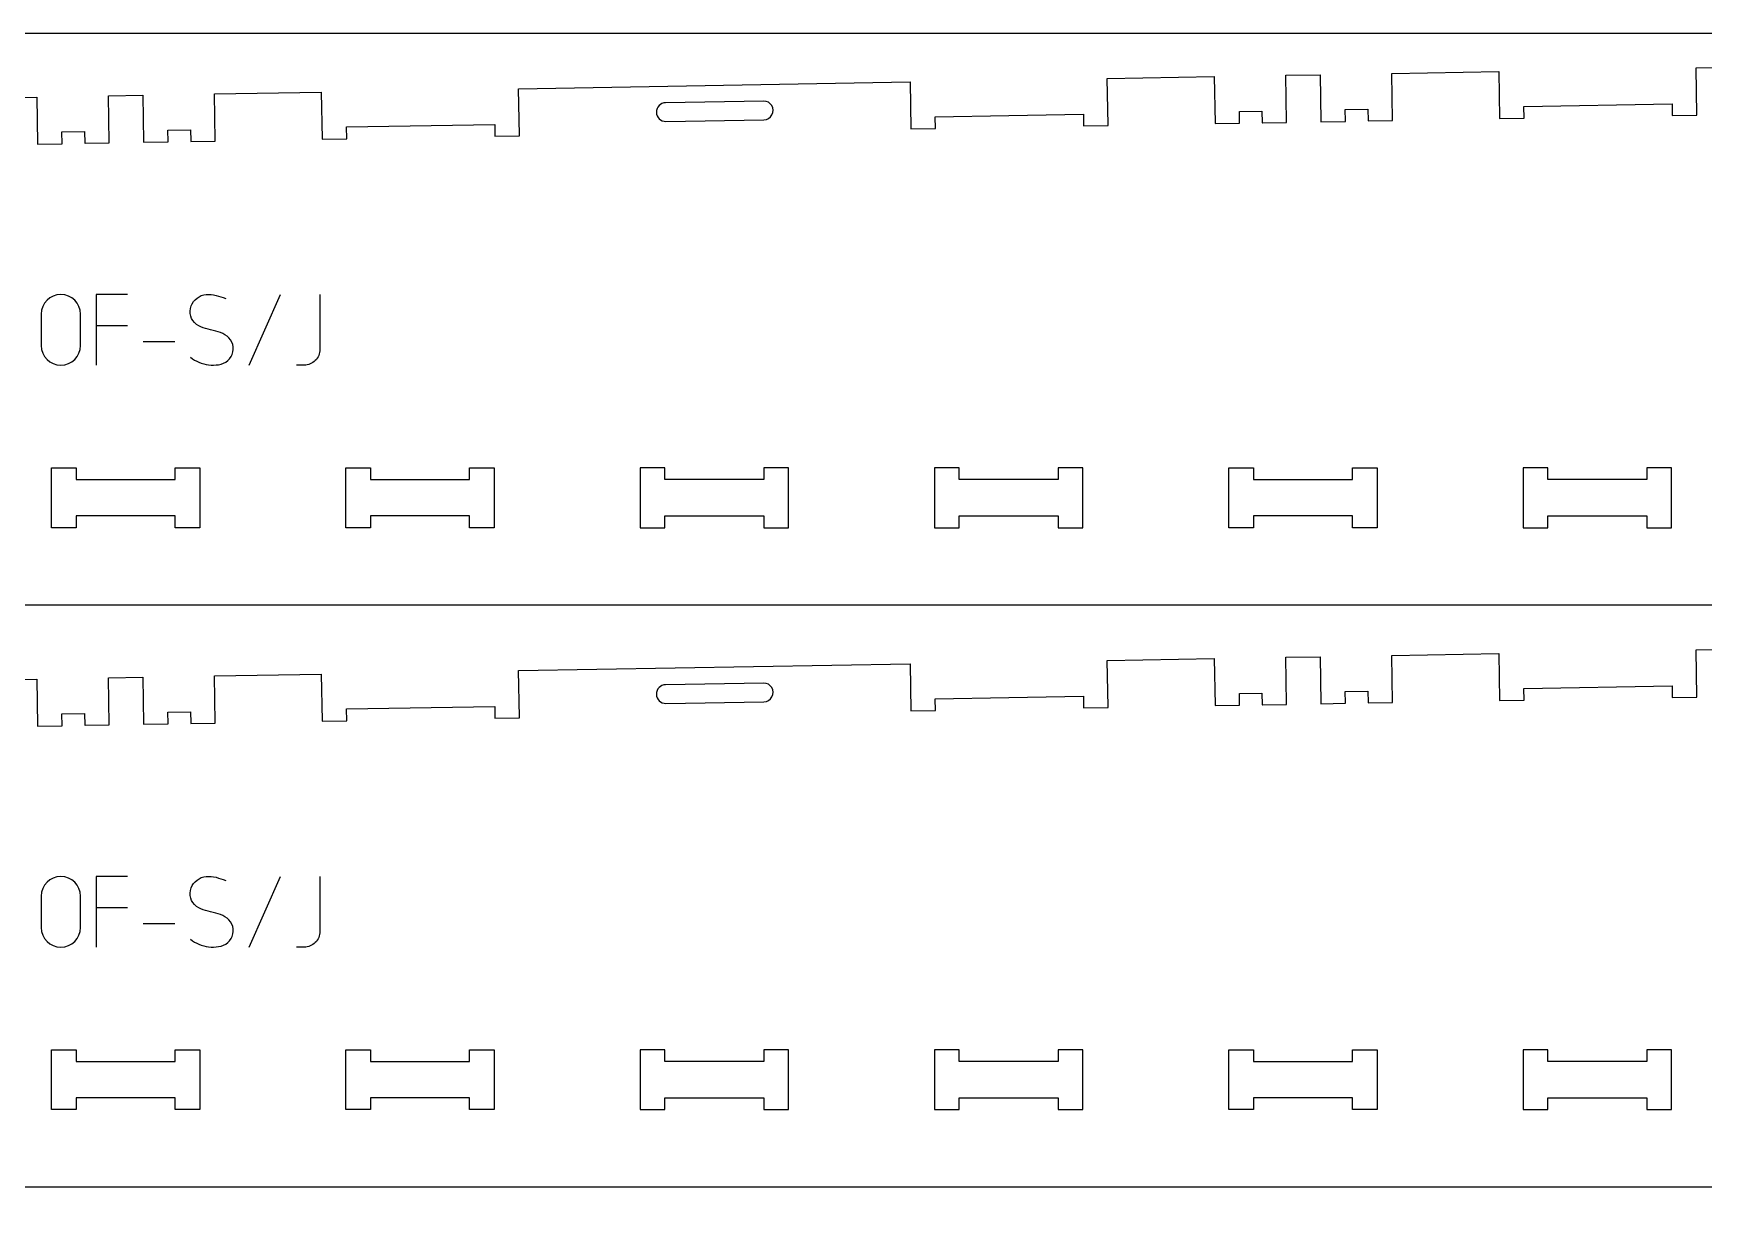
# Model space of a CAD drawing. Extents: x 0 to 12757, y 0 to 30003.
# Drawn here: x 1544 to 2395, y 9979 to 10576 of the extents above; entities that cross this region are included whole.
import ezdxf

# ---------------------------------------------------------------- set-up
doc = ezdxf.new("R2010")
doc.units = 0
for name, color, linetype in [('0_SHEET_SPRUCEPLY_2440X122', 1, 'CONTINUOUS'), ('1_ANYTOOL_1MMDEEP_LABELS_S', 2, 'CONTINUOUS'), ('3_ANYTOOL_CUTTHROUGH_INSID', 4, 'CONTINUOUS'), ('4_ANYTOOL_CUTTHROUGH_OUTSI', 5, 'CONTINUOUS')]:
    doc.layers.add(name, color=color, linetype=linetype)

msp = doc.modelspace()

# ---------------------------------------------------------------- linework, layer by layer
at = {"layer": '0_SHEET_SPRUCEPLY_2440X122'}
msp.add_lwpolyline([(371.7, 10575.62), (371.7, 9355.62), (2811.7, 9355.62), (2811.7, 10575.62)], close=True, dxfattribs=at)
at = {"layer": '1_ANYTOOL_1MMDEEP_LABELS_S', "color": 2}
for points in [[(1548.06, 10416.52, 1), (1568.06, 10416.52), (1568.06, 10432.52, 1), (1548.06, 10432.52)], [(1548.06, 10119.87, 1), (1568.06, 10119.87), (1568.06, 10135.87, 1), (1548.06, 10135.87)]]:
    msp.add_lwpolyline(points, format="xyb", close=True, dxfattribs=at)
for points in [[(1592.06, 10442.52), (1576.06, 10442.52), (1576.06, 10406.52)], [(1654.06, 10406.52), (1670.06, 10442.52)], [(1592.06, 10426.52), (1576.06, 10426.52)], [(1600.06, 10418.52), (1616.06, 10418.52)], [(1592.06, 10145.87), (1576.06, 10145.87), (1576.06, 10109.87)], [(1654.06, 10109.87), (1670.06, 10145.87)], [(1592.06, 10129.87), (1576.06, 10129.87)], [(1600.06, 10121.87), (1616.06, 10121.87)]]:
    msp.add_lwpolyline(points, dxfattribs=at)
for points in [[(1624.06, 10410.52, 0.136555), (1633.34, 10406.65, 0.071716), (1638.47, 10406.75, 0.133522), (1643.09, 10408.86, 0.344001), (1645.15, 10418.28, 0.153745), (1641.66, 10422, 0.071568), (1636.95, 10423.83, -0.00912), (1631.8, 10425.12, -0.090615), (1627.22, 10427.3, -0.340346), (1624.43, 10436.67, -0.284273), (1632.12, 10442.53, -0.092596), (1637.14, 10442.09, -0.017533), (1642.06, 10440.52)], [(1690.06, 10442.52), (1690.06, 10414.52, -0.414214), (1682.06, 10406.52), (1678.06, 10406.52)], [(1624.06, 10113.87, 0.136555), (1633.34, 10109.99, 0.071716), (1638.47, 10110.09, 0.133522), (1643.09, 10112.2, 0.344001), (1645.15, 10121.63, 0.153745), (1641.66, 10125.34, 0.071568), (1636.95, 10127.17, -0.00912), (1631.8, 10128.46, -0.090615), (1627.22, 10130.64, -0.340346), (1624.43, 10140.01, -0.284273), (1632.12, 10145.87, -0.092596), (1637.14, 10145.43, -0.017533), (1642.06, 10143.87)], [(1690.06, 10145.87), (1690.06, 10117.87, -0.414214), (1682.06, 10109.87), (1678.06, 10109.87)]]:
    msp.add_lwpolyline(points, format="xyb", dxfattribs=at)
at = {"layer": '3_ANYTOOL_CUTTHROUGH_INSID', "color": 4}
for points in [[(1866.38, 10530.75), (1916.37, 10531.61, 1), (1916.21, 10541.11), (1866.22, 10540.25, 1)], [(1866.38, 10234.1), (1916.37, 10234.95, 1), (1916.21, 10244.45), (1866.22, 10243.59, 1)]]:
    msp.add_lwpolyline(points, format="xyb", close=True, dxfattribs=at)
for points in [[(1616.31, 10348.16), (1616.31, 10354.16), (1628.81, 10354.16), (1628.81, 10323.66), (1616.31, 10323.66), (1616.31, 10329.66), (1565.81, 10329.66), (1565.81, 10323.66), (1553.31, 10323.66), (1553.31, 10354.16), (1565.81, 10354.16), (1565.81, 10348.16)], [(1715.81, 10329.66), (1715.81, 10323.66), (1703.31, 10323.66), (1703.31, 10354.16), (1715.81, 10354.16), (1715.81, 10348.16), (1766.31, 10348.16), (1766.31, 10354.16), (1778.81, 10354.16), (1778.81, 10323.66), (1766.31, 10323.66), (1766.31, 10329.66)], [(1916.31, 10348.16), (1865.81, 10348.16), (1865.81, 10354.16), (1853.31, 10354.16), (1853.31, 10323.66), (1865.81, 10323.66), (1865.81, 10329.66), (1916.31, 10329.66), (1916.31, 10323.66), (1928.81, 10323.66), (1928.81, 10354.16), (1916.31, 10354.16)], [(2041.06, 10348.16), (2015.81, 10348.16), (2015.81, 10354.16), (2003.31, 10354.16), (2003.31, 10323.66), (2015.81, 10323.66), (2015.81, 10329.66), (2066.31, 10329.66), (2066.31, 10323.66), (2078.81, 10323.66), (2078.81, 10354.16), (2066.31, 10354.16), (2066.31, 10348.16)], [(2216.31, 10348.16), (2216.31, 10354.16), (2228.81, 10354.16), (2228.81, 10323.66), (2216.31, 10323.66), (2216.31, 10329.66), (2165.81, 10329.66), (2165.81, 10323.66), (2153.31, 10323.66), (2153.31, 10354.16), (2165.81, 10354.16), (2165.81, 10348.16)], [(2366.31, 10329.66), (2366.31, 10323.66), (2378.81, 10323.66), (2378.81, 10354.16), (2366.31, 10354.16), (2366.31, 10348.16), (2315.81, 10348.16), (2315.81, 10354.16), (2303.31, 10354.16), (2303.31, 10323.66), (2315.81, 10323.66), (2315.81, 10329.66)], [(1616.31, 10051.5), (1616.31, 10057.5), (1628.81, 10057.5), (1628.81, 10027), (1616.31, 10027), (1616.31, 10033), (1565.81, 10033), (1565.81, 10027), (1553.31, 10027), (1553.31, 10057.5), (1565.81, 10057.5), (1565.81, 10051.5)], [(1715.81, 10033), (1715.81, 10027), (1703.31, 10027), (1703.31, 10057.5), (1715.81, 10057.5), (1715.81, 10051.5), (1766.31, 10051.5), (1766.31, 10057.5), (1778.81, 10057.5), (1778.81, 10027), (1766.31, 10027), (1766.31, 10033)], [(1916.31, 10051.5), (1865.81, 10051.5), (1865.81, 10057.5), (1853.31, 10057.5), (1853.31, 10027), (1865.81, 10027), (1865.81, 10033), (1916.31, 10033), (1916.31, 10027), (1928.81, 10027), (1928.81, 10057.5), (1916.31, 10057.5)], [(2041.06, 10051.5), (2015.81, 10051.5), (2015.81, 10057.5), (2003.31, 10057.5), (2003.31, 10027), (2015.81, 10027), (2015.81, 10033), (2066.31, 10033), (2066.31, 10027), (2078.81, 10027), (2078.81, 10057.5), (2066.31, 10057.5), (2066.31, 10051.5)], [(2216.31, 10051.5), (2216.31, 10057.5), (2228.81, 10057.5), (2228.81, 10027), (2216.31, 10027), (2216.31, 10033), (2165.81, 10033), (2165.81, 10027), (2153.31, 10027), (2153.31, 10057.5), (2165.81, 10057.5), (2165.81, 10051.5)], [(2366.31, 10033), (2366.31, 10027), (2378.81, 10027), (2378.81, 10057.5), (2366.31, 10057.5), (2366.31, 10051.5), (2315.81, 10051.5), (2315.81, 10057.5), (2303.31, 10057.5), (2303.31, 10027), (2315.81, 10027), (2315.81, 10033)]]:
    msp.add_lwpolyline(points, close=True, dxfattribs=at)
at = {"layer": '4_ANYTOOL_CUTTHROUGH_OUTSI', "color": 5}
for points in [[(1491.32, 10542.2), (1545.82, 10543.16), (1546.23, 10519.41), (1546.23, 10519.16), (1558.73, 10519.38), (1558.63, 10525.38), (1570.13, 10525.58), (1570.23, 10519.58), (1570.48, 10519.58), (1582.48, 10519.79), (1582.73, 10519.8), (1582.72, 10520.05), (1582.72, 10520.05), (1582.31, 10543.79), (1599.81, 10544.1), (1600.22, 10520.35), (1600.23, 10520.1), (1612.72, 10520.32), (1612.72, 10520.57), (1612.62, 10526.32), (1624.12, 10526.52), (1624.22, 10520.77), (1624.22, 10520.52), (1636.72, 10520.74), (1636.72, 10520.99), (1636.72, 10520.99), (1636.3, 10544.74), (1690.79, 10545.69), (1691.21, 10521.94), (1691.21, 10521.69), (1703.46, 10521.9), (1703.71, 10521.91), (1703.61, 10527.91), (1779.14, 10529.23), (1779.14, 10529.23), (1779.24, 10523.47), (1779.25, 10523.22), (1791.74, 10523.43), (1791.74, 10523.68), (1791.74, 10523.68), (1791.34, 10547.44), (1990.81, 10550.92), (1991.21, 10526.93), (2003.46, 10527.14), (2003.71, 10527.14), (2003.61, 10533.14), (2041.07, 10533.8), (2079.14, 10534.46), (2079.24, 10528.46), (2091.74, 10528.68), (2091.74, 10528.93), (2091.74, 10528.93), (2091.32, 10552.68), (2145.82, 10553.63), (2146.23, 10529.88), (2146.23, 10529.63), (2158.73, 10529.85), (2158.63, 10535.85), (2170.13, 10536.05), (2170.23, 10530.05), (2170.48, 10530.06), (2182.73, 10530.27), (2182.72, 10530.52), (2182.72, 10530.52), (2182.31, 10554.27), (2199.81, 10554.57), (2200.22, 10530.82), (2200.23, 10530.57), (2212.72, 10530.79), (2212.72, 10531.04), (2212.62, 10536.79), (2224.12, 10536.99), (2224.22, 10531.24), (2224.22, 10530.99), (2236.72, 10531.21), (2236.72, 10531.46), (2236.72, 10531.46), (2236.3, 10555.21), (2290.79, 10556.16), (2291.21, 10532.41), (2291.21, 10532.16), (2303.71, 10532.38), (2303.61, 10538.38), (2379.14, 10539.7), (2379.14, 10539.7), (2379.24, 10533.94), (2379.25, 10533.69), (2391.74, 10533.9), (2391.74, 10534.15), (2391.74, 10534.15), (2391.34, 10557.99), (2590.81, 10561.4)], [(2641.06, 10284.16), (391.31, 10284.16)], [(1491.32, 10245.55), (1545.82, 10246.5), (1546.23, 10222.75), (1546.23, 10222.5), (1558.73, 10222.72), (1558.63, 10228.72), (1570.13, 10228.92), (1570.23, 10222.92), (1570.48, 10222.92), (1582.48, 10223.13), (1582.73, 10223.14), (1582.72, 10223.39), (1582.72, 10223.39), (1582.31, 10247.13), (1599.81, 10247.44), (1600.22, 10223.69), (1600.23, 10223.44), (1612.72, 10223.66), (1612.72, 10223.91), (1612.62, 10229.66), (1624.12, 10229.86), (1624.22, 10224.11), (1624.22, 10223.86), (1636.72, 10224.08), (1636.72, 10224.33), (1636.72, 10224.33), (1636.3, 10248.08), (1690.79, 10249.03), (1691.21, 10225.28), (1691.21, 10225.03), (1703.46, 10225.24), (1703.71, 10225.25), (1703.61, 10231.25), (1779.14, 10232.57), (1779.14, 10232.57), (1779.24, 10226.81), (1779.25, 10226.56), (1791.74, 10226.77), (1791.74, 10227.02), (1791.74, 10227.02), (1791.34, 10250.78), (1990.81, 10254.26), (1991.21, 10230.27), (2003.46, 10230.48), (2003.71, 10230.49), (2003.61, 10236.48), (2041.07, 10237.14), (2079.14, 10237.8), (2079.24, 10231.8), (2091.74, 10232.02), (2091.74, 10232.27), (2091.74, 10232.27), (2091.32, 10256.02), (2145.82, 10256.97), (2146.23, 10233.22), (2146.23, 10232.97), (2158.73, 10233.19), (2158.63, 10239.19), (2170.13, 10239.39), (2170.23, 10233.39), (2170.48, 10233.4), (2182.73, 10233.61), (2182.72, 10233.86), (2182.72, 10233.86), (2182.31, 10257.61), (2199.81, 10257.91), (2200.22, 10234.17), (2200.23, 10233.92), (2212.72, 10234.13), (2212.72, 10234.38), (2212.62, 10240.13), (2224.12, 10240.33), (2224.22, 10234.58), (2224.22, 10234.33), (2236.72, 10234.55), (2236.72, 10234.8), (2236.72, 10234.8), (2236.3, 10258.55), (2290.79, 10259.5), (2291.21, 10235.75), (2291.21, 10235.5), (2303.71, 10235.72), (2303.61, 10241.72), (2379.14, 10243.04), (2379.14, 10243.04), (2379.24, 10237.28), (2379.25, 10237.03), (2391.74, 10237.25), (2391.74, 10237.5), (2391.74, 10237.5), (2391.34, 10261.34), (2590.81, 10264.74)], [(2641.06, 9987.5), (391.31, 9987.5)]]:
    msp.add_lwpolyline(points, dxfattribs=at)

doc.saveas('drawing.dxf')
